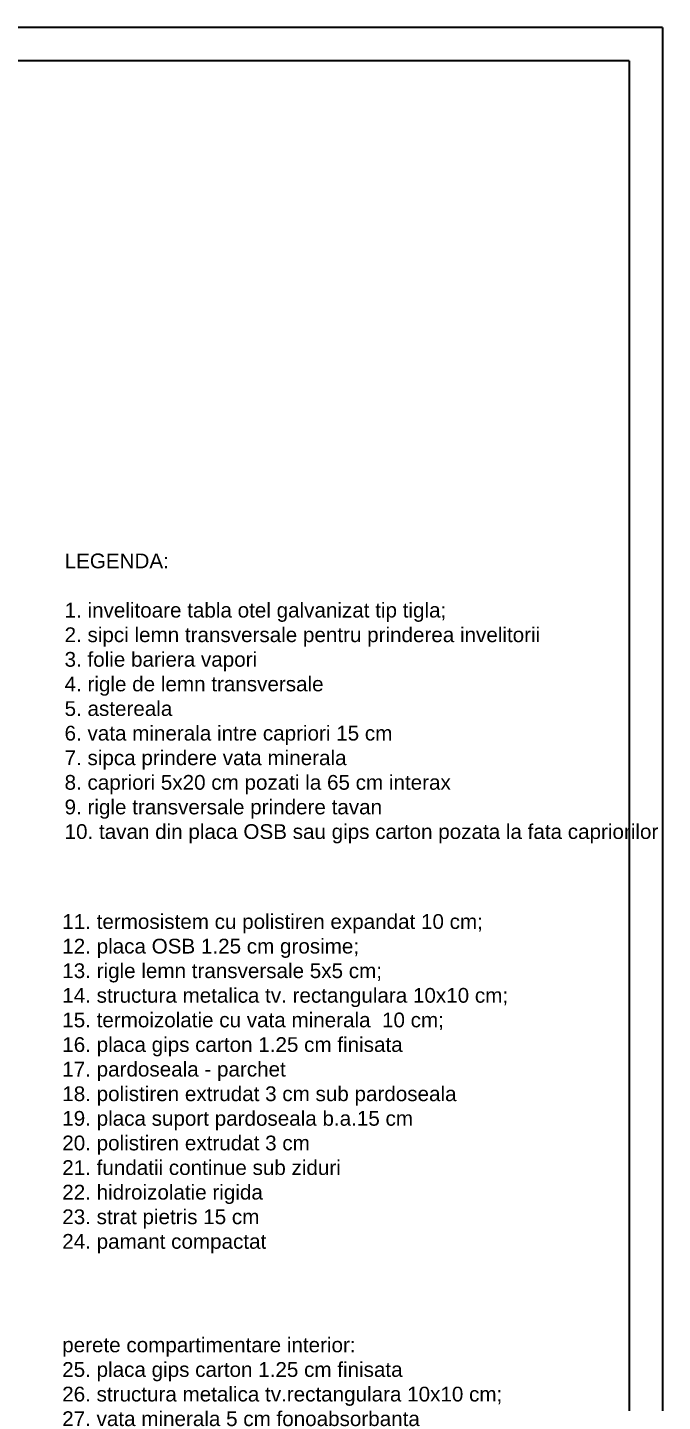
# Model space of a CAD drawing. Header units: millimetres. Extents: x 10453 to 58457, y -15634 to -5634.
# Drawn here: x 51454 to 52358, y -10032 to -8075 of the extents above; entities that cross this region are included whole.
import ezdxf

# ---------------------------------------------------------------- set-up
doc = ezdxf.new("R2010")
doc.units = ezdxf.units.MM
doc.header["$MEASUREMENT"] = 0
doc.styles.add('Stilul meu', font='arial.ttf', dxfattribs={"height": 21})

msp = doc.modelspace()

# ---------------------------------------------------------------- linework, layer by layer
at = {"ltscale": 2}
for q in [(48163.102, -8074.569), (52358.011, -11025.649)]:
    msp.add_line((52358.011, -8074.569), q, dxfattribs=at)
at = {"ltscale": 10}
for p, q in [((52358.011, -8074.569), (52358.011, -11025.649)), ((52310.705, -8121.875), (48210.408, -8121.875)), ((52310.705, -8121.875), (52310.705, -10978.343))]:
    msp.add_line(p, q, dxfattribs=at)

# ---------------------------------------------------------------- texts
at = {"ltscale": 10, "char_height": 44.1525, "width": 919.99895, "attachment_point": 1, "style": 'Stilul meu'}
for s, insert in [('{\\H0.4762x;LEGENDA:\\P\\P1. invelitoare tabla otel galvanizat tip tigla;\\P2. sipci lemn transversale pentru prinderea invelitorii\\P3. folie bariera vapori\\P4. rigle de lemn transversale\\P5. astereala\\P6. vata minerala intre capriori 15 cm\\P7. sipca prindere vata minerala\\P8. capriori 5x20 cm pozati la 65 cm interax\\P9. rigle transversale prindere tavan\\P10. tavan din placa OSB sau gips carton pozata la fata capriorilor}', (51506.355, -8823.934)), ('{\\H0.4762x;11. termosistem cu polistiren expandat 10 cm;\\P12. placa OSB 1.25 cm grosime;\\P13. rigle lemn transversale 5x5 cm;\\P14. structura metalica tv. rectangulara 10x10 cm;\\P15. termoizolatie cu vata minerala  10 cm;\\P16. placa gips carton 1.25 cm finisata\\P17. pardoseala - parchet\\P18. polistiren extrudat 3 cm sub pardoseala\\P19. placa suport pardoseala b.a.15 cm\\P20. polistiren extrudat 3 cm\\P21. fundatii continue sub ziduri\\P22. hidroizolatie rigida\\P23. strat pietris 15 cm\\P24. pamant compactat}', (51503.045, -9337.608)), ('{\\H0.4762x;perete compartimentare interior:\\P25. placa gips carton 1.25 cm finisata\\P26. structura metalica tv.rectangulara 10x10 cm;\\P27. vata minerala 5 cm fonoabsorbanta}', (51502.967, -9940.68))]:
    msp.add_mtext(s, dxfattribs=dict(at, insert=insert))

doc.saveas('drawing.dxf')
